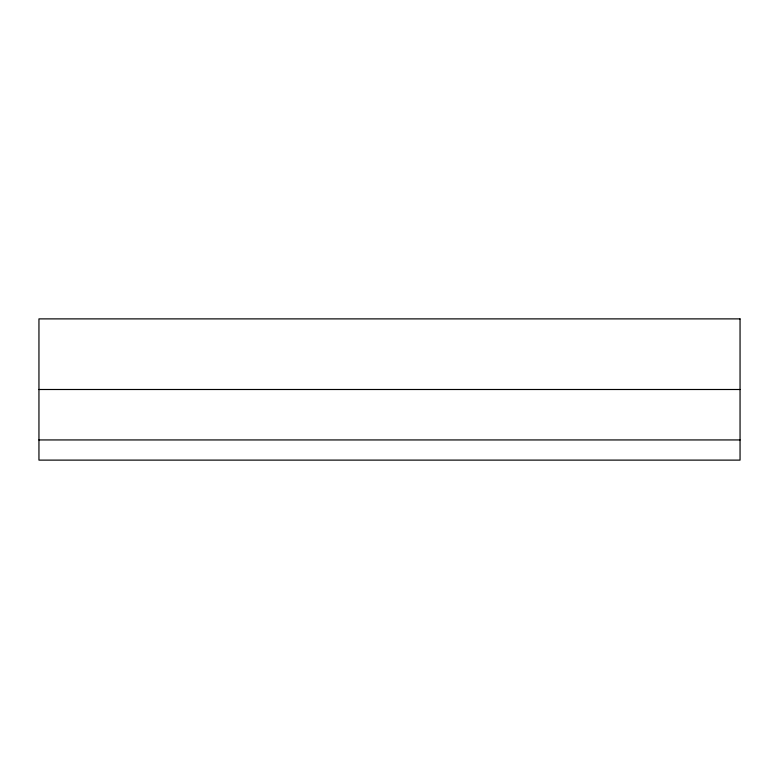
<?xml version="1.0" encoding="UTF-8"?>
<svg xmlns="http://www.w3.org/2000/svg" width="779" height="779" viewBox="0 0 779 779"><rect width="100%" height="100%" fill="white"/><g stroke="black" fill="none" stroke-linecap="round" stroke-linejoin="round"><path stroke-width="1.17" d="M38.95 389.5L740.05 389.5M38.95 439.94L740.05 439.94M740.05 318.884L38.95 318.884L38.95 460.116L740.05 460.116L740.05 318.932"/></g></svg>
